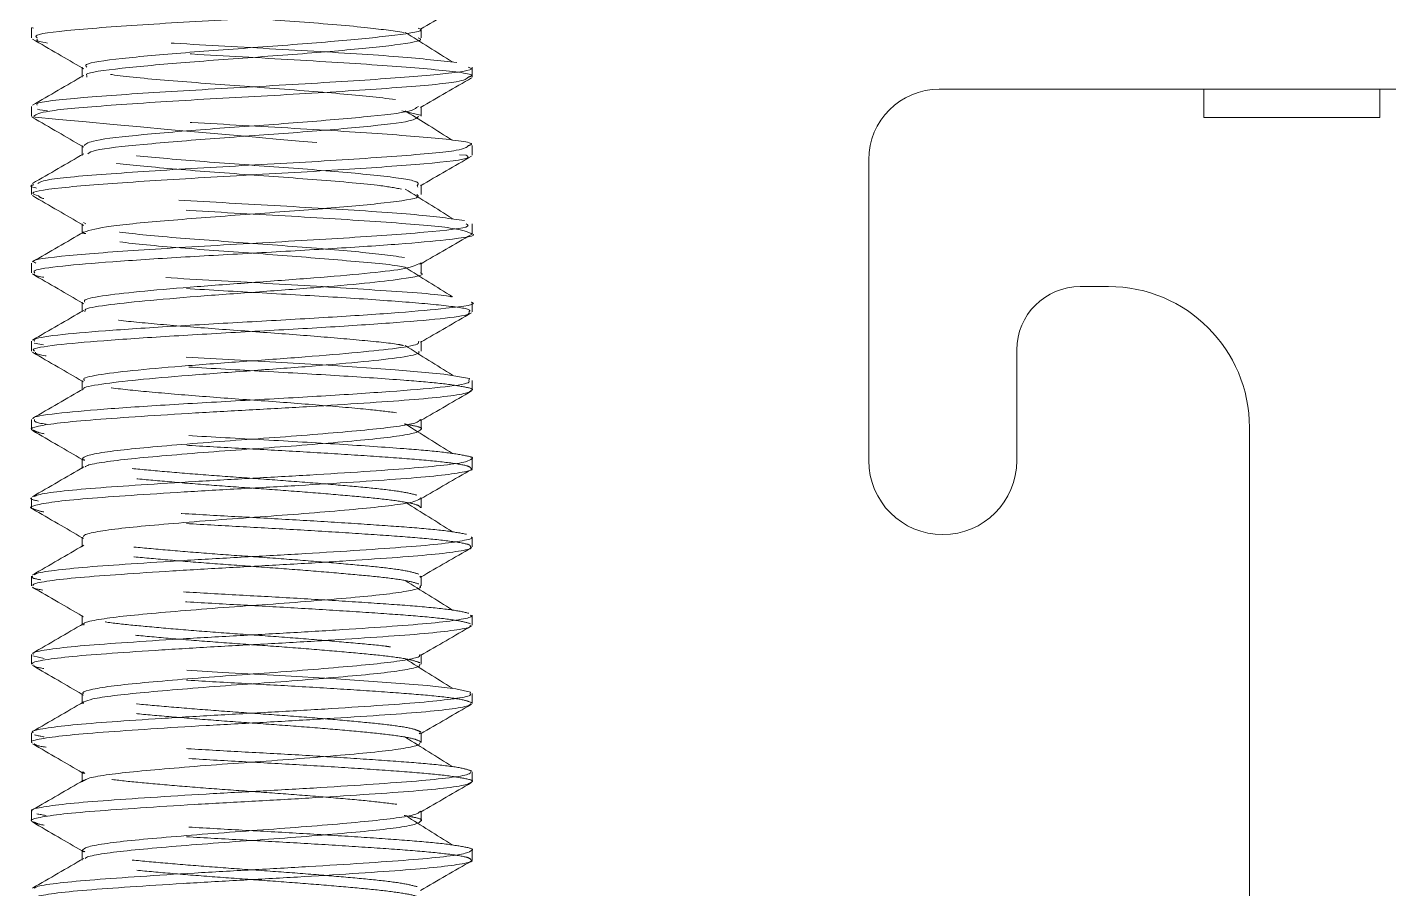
# Model space of a CAD drawing. Header units: millimetres. Extents: x 1522 to 2996, y -37 to 935.
# Drawn here: x 2821.42 to 2827.46, y 747.13 to 750.95 of the extents above; entities that cross this region are included whole.
import ezdxf

# ---------------------------------------------------------------- set-up
doc = ezdxf.new("R2010")
doc.units = ezdxf.units.MM
doc.linetypes.add('HIDDEN', pattern=[1.905, 1.27, -0.635])

# ---------------------------------------------------------------- blocks, each defined once
blk = doc.blocks.new('attachment and clamp x2')
at = {"color": 7, "linetype": 'Continuous', "lineweight": 15}
for p, q in [((1763.3647, 200.2415), (1763.3647, 200.1981)), ((1763.3743, 200.2415), (1763.3658, 200.2441)), ((1765.0942, 200.1981), (1765.0942, 200.2386)), ((1763.5905, 200.0677), (1763.5905, 200.0276)), ((1765.32, 200.0242), (1765.32, 200.0678)), ((1769.7077, 199.9701), (1767.3926, 199.9701)), ((1763.3647, 199.8939), (1763.3647, 199.8505)), ((1765.0942, 199.8504), (1765.0942, 199.891)), ((1763.5905, 199.7201), (1763.5905, 199.68)), ((1765.32, 199.6767), (1765.32, 199.72)), ((1767.0798, 199.6572), (1767.0798, 198.3213)), ((1763.3647, 199.5464), (1763.3647, 199.5028)), ((1765.0791, 199.5354), (1765.0764, 199.5417)), ((1765.0942, 199.5028), (1765.0942, 199.5433)), ((1763.5905, 199.3725), (1763.5905, 199.3323)), ((1763.606, 199.3724), (1763.596, 199.379)), ((1765.32, 199.3291), (1765.32, 199.3725)), ((1763.3647, 199.1986), (1763.3647, 199.1552)), ((1765.0942, 199.1552), (1765.0942, 199.1957)), ((1768.0183, 199.0941), (1768.1435, 199.0941)), ((1763.5905, 199.0249), (1763.5905, 198.9847)), ((1765.32, 198.9814), (1765.32, 199.0249)), ((1763.3647, 198.8511), (1763.3647, 198.8076)), ((1765.0942, 198.8076), (1765.0942, 198.8481)), ((1767.7368, 198.3213), (1767.7368, 198.8125)), ((1763.5905, 198.6773), (1763.5905, 198.6371)), ((1765.32, 198.6338), (1765.32, 198.6773)), ((1763.3647, 198.5034), (1763.3647, 198.46)), ((1765.0942, 198.46), (1765.0942, 198.5005)), ((1768.7692, 198.4684), (1768.7692, 184.8844)), ((1763.5905, 198.3296), (1763.5905, 198.2895)), ((1765.32, 198.2863), (1765.32, 198.3296)), ((1763.3647, 198.1559), (1763.3647, 198.1125)), ((1765.0942, 198.1124), (1765.0942, 198.1529)), ((1763.5905, 197.982), (1763.5905, 197.9419)), ((1765.32, 197.9386), (1765.32, 197.9821)), ((1763.3647, 197.8083), (1763.3647, 197.7648)), ((1765.0942, 197.7648), (1765.0942, 197.8053)), ((1763.5905, 197.6344), (1763.5905, 197.5943)), ((1765.32, 197.591), (1765.32, 197.6345)), ((1763.3647, 197.4606), (1763.3647, 197.4171)), ((1765.0942, 197.4172), (1765.0942, 197.4577)), ((1763.5905, 197.2868), (1763.5905, 197.2467)), ((1765.32, 197.2433), (1765.32, 197.2868)), ((1763.3647, 197.113), (1763.3647, 197.0695)), ((1765.0942, 197.0696), (1765.0942, 197.1101)), ((1763.5905, 196.9392), (1763.5905, 196.8991)), ((1765.32, 196.8957), (1765.32, 196.9392)), ((1763.3647, 196.7654), (1763.3647, 196.722)), ((1765.0942, 196.7219), (1765.0942, 196.7625)), ((1763.5905, 196.5916), (1763.5905, 196.5514)), ((1765.32, 196.5482), (1765.32, 196.5916))]:
    blk.add_line(p, q, dxfattribs=at)
at = {"color": 7, "linetype": 'HIDDEN', "lineweight": 0}
for p, q in [((1765.0904, 200.2368), (1765.0814, 200.2415)), ((1765.0942, 200.2386), (1765.0942, 200.2415)), ((1763.5905, 200.0644), (1763.5966, 200.0608)), ((1763.5905, 200.0276), (1763.5905, 200.0243)), ((1763.6108, 200.0243), (1763.6103, 200.0313)), ((1768.5658, 199.9701), (1768.5658, 199.8449)), ((1769.3479, 199.8449), (1769.3479, 199.9701)), ((1765.0731, 199.8893), (1765.0822, 199.8938)), ((1765.0942, 199.891), (1765.0942, 199.8939)), ((1765.0915, 199.855), (1765.0085, 199.8748)), ((1765.0326, 199.869), (1765.0236, 199.8747)), ((1768.5658, 199.8449), (1768.9569, 199.8449)), ((1768.9569, 199.8449), (1769.3479, 199.8449)), ((1763.5905, 199.7168), (1763.5966, 199.7132)), ((1763.5905, 199.68), (1763.5905, 199.6766)), ((1765.0942, 199.5433), (1765.0942, 199.5463)), ((1763.5905, 199.3692), (1763.5966, 199.3656)), ((1763.5905, 199.3323), (1763.5905, 199.329)), ((1765.0942, 199.1957), (1765.0942, 199.1987)), ((1763.5905, 199.0216), (1763.5966, 199.018)), ((1763.5905, 198.9847), (1763.5905, 198.9814)), ((1763.6018, 198.9814), (1763.6028, 198.9884)), ((1765.0819, 198.8465), (1765.083, 198.851)), ((1765.0942, 198.8481), (1765.0942, 198.8511)), ((1763.5905, 198.674), (1763.5966, 198.6704)), ((1763.5905, 198.6371), (1763.5905, 198.6338)), ((1765.0856, 198.499), (1765.0926, 198.5034)), ((1765.0942, 198.5005), (1765.0942, 198.5035)), ((1765.0262, 198.4826), (1765.0236, 198.4842)), ((1763.5905, 198.3264), (1763.5966, 198.3228)), ((1763.5905, 198.2895), (1763.5905, 198.2862)), ((1765.0258, 198.1353), (1765.0236, 198.1366)), ((1765.0942, 198.1529), (1765.0942, 198.1558)), ((1763.5905, 197.9788), (1763.5966, 197.9752)), ((1763.5905, 197.9419), (1763.5905, 197.9386)), ((1765.0912, 197.8037), (1765.0886, 197.8082)), ((1765.0942, 197.8053), (1765.0942, 197.8082)), ((1763.5905, 197.6311), (1763.5966, 197.6276)), ((1763.5905, 197.5943), (1763.5905, 197.591)), ((1763.5967, 197.591), (1763.5982, 197.5979)), ((1765.0249, 197.4406), (1765.0236, 197.4414)), ((1765.0872, 197.4561), (1765.0879, 197.4606)), ((1765.0942, 197.4577), (1765.0942, 197.4606)), ((1763.5905, 197.2835), (1763.5966, 197.2799)), ((1763.5905, 197.2467), (1763.5905, 197.2434)), ((1765.0854, 197.1085), (1765.0894, 197.113)), ((1765.0942, 197.1101), (1765.0942, 197.113)), ((1765.0258, 197.0924), (1765.0236, 197.0938)), ((1763.5905, 196.9359), (1763.5966, 196.9323)), ((1763.6023, 196.9324), (1763.5937, 196.9392)), ((1763.5905, 196.8991), (1763.5905, 196.8958)), ((1765.0858, 196.7609), (1765.093, 196.7654)), ((1765.0942, 196.7625), (1765.0942, 196.7654)), ((1765.0262, 196.7446), (1765.0236, 196.7462)), ((1763.5905, 196.5883), (1763.5966, 196.5847)), ((1763.5905, 196.5514), (1763.5905, 196.5481))]:
    blk.add_line(p, q, dxfattribs=at)
at = {"color": 7, "linetype": 'HIDDEN', "lineweight": 0, "flags": 128}
for points in [[(1765.3054, 198.6773), (1765.3079, 198.6858), (1765.1942, 198.7058), (1764.9786, 198.7248), (1764.6818, 198.7446), (1764.3453, 198.764), (1764.0086, 198.7834), (1763.7106, 198.8032), (1763.4935, 198.8222), (1763.3778, 198.8422), (1763.3778, 198.8422)], [(1765.3118, 197.2868), (1765.3131, 197.2932), (1765.2485, 197.3081), (1765.1202, 197.323), (1764.9416, 197.337), (1764.7175, 197.3519), (1764.4671, 197.3669), (1764.2133, 197.3808), (1763.9631, 197.3958), (1763.7397, 197.4107), (1763.5619, 197.4247), (1763.4345, 197.4396), (1763.3711, 197.4545), (1763.3711, 197.4545)]]:
    blk.add_lwpolyline(points, dxfattribs=at)
at = {"color": 7, "linetype": 'Continuous', "lineweight": 15}
for centre, radius, start, end in [((1767.3926, 199.6572), 0.3129, 90, 180), ((1768.0183, 198.8125), 0.2816, 90, 180), ((1768.1435, 198.4684), 0.6257, 0, 90), ((1767.4083, 198.3213), 0.3285, 180, 270), ((1767.4083, 198.3213), 0.3285, 270, 0)]:
    blk.add_arc(centre, radius, start, end, dxfattribs=at)
at = {"color": 7, "linetype": 'HIDDEN', "lineweight": 0}
blk.add_arc((1781.2496, 390.7955), 191.7836, 264.649558, 265.227757, dxfattribs=at)
at = {"color": 7, "linetype": 'Continuous', "lineweight": 15}
for points, knots in [([(1763.3911, 200.1981), (1763.3859, 200.2022), (1763.3698, 200.2148), (1763.5732, 200.2372), (1763.9441, 200.2627), (1764.4104, 200.2884), (1764.8637, 200.3152), (1765.1879, 200.3401), (1765.3402, 200.36), (1765.3084, 200.3703), (1765.3032, 200.372)], [0, 0, 0, 0, 0.072698, 0.223189, 0.372123, 0.521204, 0.671584, 0.819961, 0.970498, 1, 1, 1, 1]), ([(1765.0915, 200.237), (1765.1292, 200.2589), (1765.2046, 200.3027), (1765.28, 200.3464), (1765.3178, 200.3683)], [0, 0, 0, 0, 0.499893, 1, 1, 1, 1]), ([(1763.3694, 200.1928), (1763.4073, 200.1708), (1763.481, 200.1281), (1763.5547, 200.0852), (1763.5905, 200.0644)], [0, 0, 0, 0, 0.514251, 1, 1, 1, 1]), ([(1763.6108, 200.0677), (1763.6067, 200.0718), (1763.5944, 200.0845), (1763.7508, 200.1068), (1764.0361, 200.1324), (1764.3945, 200.158), (1764.7442, 200.1848), (1764.9892, 200.2097), (1765.1075, 200.228), (1765.0906, 200.2367), (1765.0904, 200.2368)], [0, 0, 0, 0, 0.0748421, 0.2296241, 0.3827979, 0.5361229, 0.6907899, 0.8433878, 0.9982178, 1, 1, 1, 1]), ([(1763.6103, 200.0313), (1763.6093, 200.0331), (1763.6035, 200.0434), (1763.754, 200.0634), (1764.0352, 200.0889), (1764.3949, 200.1146), (1764.7432, 200.1413), (1764.9927, 200.1663), (1765.1098, 200.1862), (1765.0853, 200.1965), (1765.0813, 200.1982)], [0, 0, 0, 0, 0.032962, 0.189919, 0.345244, 0.500723, 0.657562, 0.812304, 0.969309, 1, 1, 1, 1]), ([(1765.2329, 200.0913), (1765.1979, 200.1131), (1765.1279, 200.1568), (1765.0584, 200.2005), (1765.0236, 200.2223)], [0, 0, 0, 0, 0.500047, 1, 1, 1, 1]), ([(1763.5967, 200.0312), (1763.5589, 200.0092), (1763.4832, 199.9652), (1763.4074, 199.9212), (1763.3695, 199.8992)], [0, 0, 0, 0, 0.499708, 1, 1, 1, 1]), ([(1763.3759, 199.8505), (1763.3875, 199.8581), (1763.4121, 199.8743), (1763.7, 199.8987), (1764.1186, 199.9257), (1764.5934, 199.9506), (1765.0057, 199.9774), (1765.2797, 200.0015), (1765.2968, 200.0171), (1765.3045, 200.0242)], [0, 0, 0, 0, 0.131097, 0.279849, 0.430271, 0.578534, 0.728798, 0.877765, 1, 1, 1, 1]), ([(1763.3906, 199.8994), (1763.3886, 199.9017), (1763.3792, 199.9126), (1763.5763, 199.933), (1763.9432, 199.9585), (1764.4106, 199.9842), (1764.8637, 200.011), (1765.1879, 200.0359), (1765.3402, 200.0558), (1765.3084, 200.0661), (1765.3032, 200.0678)], [0, 0, 0, 0, 0.041944, 0.197426, 0.3513, 0.505325, 0.660692, 0.81399, 0.969519, 1, 1, 1, 1]), ([(1765.0915, 199.8894), (1765.1292, 199.9113), (1765.2046, 199.955), (1765.28, 199.9988), (1765.3178, 200.0207)], [0, 0, 0, 0, 0.499893, 1, 1, 1, 1]), ([(1763.5989, 199.7201), (1763.6078, 199.7277), (1763.6268, 199.744), (1763.8483, 199.7684), (1764.1702, 199.7953), (1764.5358, 199.8203), (1764.8513, 199.8471), (1765.0537, 199.8696), (1765.0676, 199.8837), (1765.0731, 199.8893)], [0, 0, 0, 0, 0.135019, 0.287734, 0.442171, 0.594382, 0.748657, 0.901593, 1, 1, 1, 1]), ([(1763.3694, 199.8452), (1763.4073, 199.8232), (1763.481, 199.7805), (1763.5547, 199.7376), (1763.5905, 199.7168)], [0, 0, 0, 0, 0.514252, 1, 1, 1, 1]), ([(1763.6156, 199.6837), (1763.6229, 199.6889), (1763.6422, 199.7028), (1763.8501, 199.7249), (1764.1698, 199.7518), (1764.5356, 199.7768), (1764.8525, 199.8036), (1765.0633, 199.8277), (1765.0764, 199.8434), (1765.0824, 199.8504)], [0, 0, 0, 0, 0.094775, 0.249695, 0.406361, 0.56077, 0.717271, 0.872415, 1, 1, 1, 1]), ([(1765.2329, 199.7437), (1765.1979, 199.7655), (1765.1309, 199.8073), (1765.0644, 199.8491), (1765.0326, 199.869)], [0, 0, 0, 0, 0.522626, 1, 1, 1, 1]), ([(1763.3936, 199.5521), (1763.4035, 199.5578), (1763.4285, 199.5721), (1763.7018, 199.5946), (1764.1181, 199.6215), (1764.5936, 199.6465), (1765.0056, 199.6733), (1765.2797, 199.6973), (1765.2968, 199.713), (1765.3045, 199.72)], [0, 0, 0, 0, 0.10147, 0.255295, 0.410845, 0.564163, 0.719551, 0.873597, 1, 1, 1, 1]), ([(1763.5967, 199.6836), (1763.5589, 199.6616), (1763.4832, 199.6175), (1763.4074, 199.5736), (1763.3695, 199.5516)], [0, 0, 0, 0, 0.499708, 1, 1, 1, 1]), ([(1763.3961, 199.4971), (1763.3832, 199.5012), (1763.3432, 199.5138), (1763.5077, 199.5362), (1763.8464, 199.5612), (1764.3019, 199.5878), (1764.7665, 199.6137), (1765.1285, 199.639), (1765.3204, 199.6609), (1765.3001, 199.6731), (1765.2941, 199.6767)], [0, 0, 0, 0, 0.068661, 0.214545, 0.358277, 0.503703, 0.648322, 0.792373, 0.93823, 1, 1, 1, 1]), ([(1765.0915, 199.5418), (1765.1292, 199.5636), (1765.2046, 199.6074), (1765.28, 199.6512), (1765.3178, 199.6731)], [0, 0, 0, 0, 0.499893, 1, 1, 1, 1]), ([(1765.2329, 199.3961), (1765.1979, 199.4179), (1765.1279, 199.4616), (1765.0584, 199.5052), (1765.0236, 199.5271)], [0, 0, 0, 0, 0.500047, 1, 1, 1, 1]), ([(1763.3694, 199.4976), (1763.4073, 199.4756), (1763.481, 199.4328), (1763.5547, 199.39), (1763.5905, 199.3692)], [0, 0, 0, 0, 0.514251, 1, 1, 1, 1]), ([(1763.5969, 199.3357), (1763.6274, 199.3446), (1763.6881, 199.3623), (1763.9645, 199.3874), (1764.3103, 199.4139), (1764.6688, 199.4399), (1764.9469, 199.4652), (1765.0946, 199.4871), (1765.0789, 199.4993), (1765.0743, 199.5029)], [0, 0, 0, 0, 0.15559, 0.31012, 0.46648, 0.621967, 0.776842, 0.933667, 1, 1, 1, 1]), ([(1763.3849, 199.1986), (1763.3789, 199.2008), (1763.3493, 199.2116), (1763.511, 199.232), (1763.8456, 199.257), (1764.3021, 199.2836), (1764.7664, 199.3095), (1765.1285, 199.3349), (1765.3204, 199.3568), (1765.3001, 199.3689), (1765.2941, 199.3725)], [0, 0, 0, 0, 0.038242, 0.18889, 0.337317, 0.487493, 0.636835, 0.785592, 0.936213, 1, 1, 1, 1]), ([(1763.5967, 199.336), (1763.5589, 199.314), (1763.4832, 199.2699), (1763.4074, 199.226), (1763.3695, 199.204)], [0, 0, 0, 0, 0.499708, 1, 1, 1, 1]), ([(1763.3794, 199.1552), (1763.3769, 199.1585), (1763.3697, 199.1682), (1763.4889, 199.1855), (1763.7137, 199.204), (1764.0203, 199.2243), (1764.3662, 199.2433), (1764.7081, 199.2629), (1765.0089, 199.2827), (1765.235, 199.3036), (1765.3522, 199.3196), (1765.317, 199.3287), (1765.3155, 199.3291)], [0, 0, 0, 0, 0.058771, 0.172046, 0.283124, 0.39607, 0.507776, 0.620024, 0.732606, 0.843996, 0.993454, 1, 1, 1, 1]), ([(1765.0915, 199.1941), (1765.1292, 199.216), (1765.2046, 199.2598), (1765.28, 199.3036), (1765.3178, 199.3255)], [0, 0, 0, 0, 0.499893, 1, 1, 1, 1]), ([(1763.6018, 199.0248), (1763.5998, 199.0281), (1763.5942, 199.0378), (1763.6859, 199.0552), (1763.8589, 199.0737), (1764.0948, 199.0939), (1764.3604, 199.113), (1764.6247, 199.1325), (1764.8512, 199.1523), (1765.0352, 199.1723), (1765.0663, 199.1866), (1765.0831, 199.1944)], [0, 0, 0, 0, 0.060662, 0.176788, 0.290651, 0.406438, 0.520949, 0.636016, 0.751428, 0.865614, 1, 1, 1, 1]), ([(1765.2329, 199.0485), (1765.1979, 199.0703), (1765.1279, 199.114), (1765.0584, 199.1576), (1765.0236, 199.1795)], [0, 0, 0, 0, 0.500046, 1, 1, 1, 1]), ([(1763.3694, 199.15), (1763.4073, 199.128), (1763.481, 199.0852), (1763.5547, 199.0424), (1763.5905, 199.0216)], [0, 0, 0, 0, 0.514252, 1, 1, 1, 1]), ([(1763.6028, 198.9884), (1763.6026, 198.9894), (1763.6015, 198.9968), (1763.6884, 199.0118), (1763.8582, 199.0302), (1764.0949, 199.0504), (1764.3606, 199.0695), (1764.6237, 199.0891), (1764.855, 199.1089), (1765.0289, 199.1298), (1765.119, 199.1458), (1765.0919, 199.1549), (1765.0908, 199.1553)], [0, 0, 0, 0, 0.018677, 0.136791, 0.252603, 0.370373, 0.486844, 0.603882, 0.72127, 0.837411, 0.99325, 1, 1, 1, 1]), ([(1763.5967, 198.9883), (1763.5589, 198.9663), (1763.4832, 198.9223), (1763.4074, 198.8784), (1763.3695, 198.8564)], [0, 0, 0, 0, 0.499708, 1, 1, 1, 1]), ([(1763.3785, 198.8076), (1763.375, 198.8099), (1763.3616, 198.8186), (1763.4638, 198.8348), (1763.6726, 198.8536), (1763.9705, 198.8734), (1764.3125, 198.8931), (1764.6586, 198.9121), (1764.9662, 198.9323), (1765.1928, 198.9508), (1765.314, 198.9683), (1765.3076, 198.978), (1765.3054, 198.9814)], [0, 0, 0, 0, 0.041574, 0.154596, 0.265962, 0.378411, 0.490647, 0.602214, 0.715121, 0.826094, 0.939301, 1, 1, 1, 1]), ([(1763.3794, 198.8511), (1763.3769, 198.8544), (1763.3697, 198.864), (1763.4889, 198.8814), (1763.7137, 198.8999), (1764.0203, 198.9201), (1764.3662, 198.9391), (1764.7081, 198.9587), (1765.0089, 198.9785), (1765.235, 198.9995), (1765.3522, 199.0155), (1765.317, 199.0245), (1765.3155, 199.0249)], [0, 0, 0, 0, 0.058771, 0.172046, 0.283124, 0.39607, 0.507776, 0.620024, 0.732606, 0.843996, 0.993454, 1, 1, 1, 1]), ([(1765.0915, 198.8465), (1765.1292, 198.8684), (1765.2046, 198.9122), (1765.28, 198.956), (1765.3178, 198.9778)], [0, 0, 0, 0, 0.499893, 1, 1, 1, 1]), ([(1763.3694, 198.8024), (1763.4073, 198.7804), (1763.481, 198.7376), (1763.5547, 198.6948), (1763.5905, 198.674)], [0, 0, 0, 0, 0.514251, 1, 1, 1, 1]), ([(1763.5969, 198.6408), (1763.5969, 198.6408), (1763.593, 198.6472), (1763.6699, 198.6611), (1763.8264, 198.6798), (1764.0566, 198.6996), (1764.3193, 198.7192), (1764.5856, 198.7383), (1764.8221, 198.7585), (1764.9964, 198.777), (1765.0897, 198.7945), (1765.0847, 198.8042), (1765.083, 198.8077)], [0, 0, 0, 0, 0.000562, 0.118393, 0.23449, 0.35172, 0.468728, 0.585035, 0.702745, 0.81843, 0.936454, 1, 1, 1, 1]), ([(1763.6011, 198.6772), (1763.5984, 198.6796), (1763.5881, 198.6883), (1763.6667, 198.7045), (1763.8272, 198.7233), (1764.0564, 198.7431), (1764.3194, 198.7627), (1764.5854, 198.7817), (1764.8225, 198.802), (1764.995, 198.8204), (1765.0846, 198.8363), (1765.0824, 198.8446), (1765.0819, 198.8465)], [0, 0, 0, 0, 0.042797, 0.158949, 0.273391, 0.38895, 0.504291, 0.61894, 0.734973, 0.849009, 0.965351, 1, 1, 1, 1]), ([(1765.2329, 198.7009), (1765.1979, 198.7227), (1765.1279, 198.7663), (1765.0584, 198.81), (1765.0236, 198.8319)], [0, 0, 0, 0, 0.500047, 1, 1, 1, 1]), ([(1763.3771, 198.4546), (1763.3721, 198.4562), (1763.3527, 198.4627), (1763.3881, 198.4737), (1763.4827, 198.4891), (1763.6416, 198.5034), (1763.8477, 198.5176), (1764.0884, 198.5329), (1764.3467, 198.5471), (1764.6047, 198.5614), (1764.8444, 198.5767), (1765.0496, 198.5909), (1765.2045, 198.6053), (1765.303, 198.6202), (1765.3131, 198.6294), (1765.3179, 198.6338)], [0, 0, 0, 0, 0.0280242, 0.1089307, 0.1913312, 0.2723539, 0.3533281, 0.4357295, 0.516682, 0.5977268, 0.6801268, 0.7610125, 0.8421263, 0.9245233, 1, 1, 1, 1]), ([(1763.5967, 198.6407), (1763.5589, 198.6187), (1763.4832, 198.5747), (1763.4074, 198.5308), (1763.3695, 198.5088)], [0, 0, 0, 0, 0.499708, 1, 1, 1, 1]), ([(1763.3743, 198.5088), (1763.3738, 198.5094), (1763.3668, 198.5163), (1763.4668, 198.5307), (1763.6718, 198.5495), (1763.9708, 198.5693), (1764.3124, 198.5889), (1764.6586, 198.6079), (1764.9662, 198.6282), (1765.1928, 198.6466), (1765.314, 198.6641), (1765.3076, 198.6739), (1765.3054, 198.6773)], [0, 0, 0, 0, 0.010228, 0.126947, 0.241956, 0.358082, 0.473989, 0.589205, 0.705804, 0.820406, 0.937316, 1, 1, 1, 1]), ([(1765.0915, 198.4989), (1765.1292, 198.5208), (1765.2046, 198.5646), (1765.28, 198.6083), (1765.3178, 198.6302)], [0, 0, 0, 0, 0.499893, 1, 1, 1, 1]), ([(1763.5912, 198.3296), (1763.5955, 198.3342), (1763.6044, 198.3436), (1763.6825, 198.3587), (1763.8031, 198.373), (1763.962, 198.3873), (1764.147, 198.4025), (1764.3457, 198.4168), (1764.5441, 198.4311), (1764.7284, 198.4464), (1764.8864, 198.4606), (1765.0048, 198.4749), (1765.0751, 198.4883), (1765.0828, 198.496), (1765.0856, 198.499)], [0, 0, 0, 0, 0.083238, 0.170503, 0.256304, 0.342052, 0.429318, 0.515044, 0.600867, 0.688132, 0.773787, 0.859683, 0.946945, 1, 1, 1, 1]), ([(1763.3694, 198.4547), (1763.4073, 198.4328), (1763.481, 198.39), (1763.5547, 198.3472), (1763.5905, 198.3264)], [0, 0, 0, 0, 0.51425, 1, 1, 1, 1]), ([(1763.6028, 198.2931), (1763.6055, 198.2954), (1763.614, 198.3025), (1763.6835, 198.3153), (1763.8029, 198.3295), (1763.9621, 198.3438), (1764.147, 198.3591), (1764.3457, 198.3733), (1764.5441, 198.3876), (1764.7284, 198.4029), (1764.8863, 198.4171), (1765.0054, 198.4315), (1765.0812, 198.4464), (1765.089, 198.4556), (1765.0927, 198.46)], [0, 0, 0, 0, 0.0424, 0.130932, 0.217978, 0.304971, 0.393504, 0.480473, 0.567542, 0.656074, 0.742971, 0.830114, 0.918642, 1, 1, 1, 1]), ([(1765.2329, 198.3532), (1765.1979, 198.3751), (1765.1287, 198.4182), (1765.0601, 198.4613), (1765.0262, 198.4826)], [0, 0, 0, 0, 0.506259, 1, 1, 1, 1]), ([(1763.3777, 198.1614), (1763.3818, 198.1641), (1763.3928, 198.1717), (1763.4854, 198.1849), (1763.6409, 198.1992), (1763.8479, 198.2134), (1764.0884, 198.2287), (1764.3467, 198.243), (1764.6047, 198.2573), (1764.8444, 198.2726), (1765.0496, 198.2868), (1765.2045, 198.3011), (1765.303, 198.3161), (1765.3131, 198.3252), (1765.3179, 198.3296)], [0, 0, 0, 0, 0.050314, 0.138135, 0.224487, 0.310788, 0.39861, 0.484888, 0.571264, 0.659085, 0.745291, 0.831741, 0.919558, 1, 1, 1, 1]), ([(1763.3736, 198.107), (1763.3711, 198.1077), (1763.351, 198.1133), (1763.3773, 198.1231), (1763.4573, 198.1384), (1763.6053, 198.153), (1763.8025, 198.1669), (1764.0375, 198.1822), (1764.2937, 198.1968), (1764.5532, 198.2108), (1764.7982, 198.226), (1765.011, 198.2406), (1765.1794, 198.2546), (1765.2832, 198.2699), (1765.328, 198.2802), (1765.3174, 198.2856), (1765.3161, 198.2863)], [0, 0, 0, 0, 0.01167, 0.092174, 0.174516, 0.256061, 0.336605, 0.418962, 0.50045, 0.581037, 0.663408, 0.744836, 0.82547, 0.907853, 0.989221, 1, 1, 1, 1]), ([(1763.5967, 198.2931), (1763.5589, 198.2711), (1763.4832, 198.2271), (1763.4074, 198.1832), (1763.3695, 198.1612)], [0, 0, 0, 0, 0.499709, 1, 1, 1, 1]), ([(1765.0915, 198.1513), (1765.1292, 198.1732), (1765.2046, 198.217), (1765.28, 198.2607), (1765.3178, 198.2826)], [0, 0, 0, 0, 0.499893, 1, 1, 1, 1]), ([(1763.595, 197.982), (1763.596, 197.9856), (1763.5985, 197.9939), (1763.6635, 198.008), (1763.775, 198.0227), (1763.9273, 198.0366), (1764.1079, 198.0518), (1764.3049, 198.0665), (1764.5045, 198.0804), (1764.6928, 198.0957), (1764.8571, 198.1103), (1764.9843, 198.1242), (1765.0675, 198.1387), (1765.0817, 198.1475), (1765.0881, 198.1515)], [0, 0, 0, 0, 0.065587, 0.152731, 0.239028, 0.324262, 0.411423, 0.497659, 0.582939, 0.670115, 0.756288, 0.841617, 0.928806, 1, 1, 1, 1]), ([(1763.3694, 198.1071), (1763.4073, 198.0851), (1763.481, 198.0424), (1763.5547, 197.9996), (1763.5905, 197.9788)], [0, 0, 0, 0, 0.514252, 1, 1, 1, 1]), ([(1765.2329, 198.0056), (1765.1979, 198.0275), (1765.1286, 198.0707), (1765.0598, 198.1139), (1765.0258, 198.1353)], [0, 0, 0, 0, 0.50523, 1, 1, 1, 1]), ([(1763.3774, 197.8137), (1763.3786, 197.8155), (1763.3831, 197.822), (1763.4611, 197.8342), (1763.6043, 197.8488), (1763.8028, 197.8628), (1764.0375, 197.878), (1764.2937, 197.8926), (1764.5532, 197.9066), (1764.7982, 197.9219), (1765.011, 197.9364), (1765.1794, 197.9504), (1765.2832, 197.9657), (1765.328, 197.9761), (1765.3174, 197.9815), (1765.3161, 197.9821)], [0, 0, 0, 0, 0.032627, 0.120369, 0.207263, 0.29309, 0.38085, 0.467682, 0.553555, 0.64133, 0.728099, 0.814022, 0.901809, 0.988513, 1, 1, 1, 1]), ([(1763.5967, 197.9455), (1763.5589, 197.9235), (1763.4832, 197.8795), (1763.4074, 197.8355), (1763.3695, 197.8136)], [0, 0, 0, 0, 0.499708, 1, 1, 1, 1]), ([(1763.3728, 197.7648), (1763.3717, 197.7674), (1763.3684, 197.7747), (1763.4378, 197.7876), (1763.5702, 197.8026), (1763.759, 197.8163), (1763.9874, 197.8315), (1764.2407, 197.8464), (1764.501, 197.8602), (1764.7504, 197.8753), (1764.971, 197.8902), (1765.1495, 197.904), (1765.2675, 197.9191), (1765.3228, 197.9308), (1765.3146, 197.9371), (1765.3126, 197.9386)], [0, 0, 0, 0, 0.046396, 0.131138, 0.215665, 0.298533, 0.383307, 0.467789, 0.550672, 0.635476, 0.719912, 0.802812, 0.887644, 0.972032, 1, 1, 1, 1]), ([(1765.0915, 197.8037), (1765.1292, 197.8256), (1765.2046, 197.8694), (1765.28, 197.9131), (1765.3178, 197.935)], [0, 0, 0, 0, 0.499893, 1, 1, 1, 1]), ([(1765.2329, 197.658), (1765.1979, 197.6799), (1765.1279, 197.7235), (1765.0584, 197.7672), (1765.0236, 197.789)], [0, 0, 0, 0, 0.500047, 1, 1, 1, 1]), ([(1763.3694, 197.7595), (1763.4073, 197.7375), (1763.481, 197.6948), (1763.5547, 197.6519), (1763.5905, 197.6311)], [0, 0, 0, 0, 0.514251, 1, 1, 1, 1]), ([(1763.5982, 197.5979), (1763.5983, 197.5982), (1763.5988, 197.6033), (1763.6487, 197.6138), (1763.748, 197.6288), (1763.8939, 197.6425), (1764.0693, 197.6577), (1764.2642, 197.6726), (1764.4643, 197.6864), (1764.6562, 197.7015), (1764.8258, 197.7164), (1764.9631, 197.7302), (1765.0538, 197.7453), (1765.0963, 197.7569), (1765.0901, 197.7633), (1765.0885, 197.7648)], [0, 0, 0, 0, 0.005951, 0.094297, 0.182418, 0.268801, 0.357181, 0.445255, 0.531653, 0.620064, 0.70809, 0.794507, 0.882947, 0.970922, 1, 1, 1, 1]), ([(1763.5967, 197.5979), (1763.5589, 197.5759), (1763.4832, 197.5319), (1763.4074, 197.4879), (1763.3695, 197.4659)], [0, 0, 0, 0, 0.499708, 1, 1, 1, 1]), ([(1763.3728, 197.4606), (1763.3717, 197.4632), (1763.3684, 197.4706), (1763.4378, 197.4835), (1763.5702, 197.4984), (1763.759, 197.5122), (1763.9874, 197.5273), (1764.2407, 197.5422), (1764.501, 197.556), (1764.7504, 197.5711), (1764.971, 197.586), (1765.1495, 197.5998), (1765.2675, 197.615), (1765.3228, 197.6266), (1765.3146, 197.6329), (1765.3126, 197.6345)], [0, 0, 0, 0, 0.046396, 0.131138, 0.215665, 0.298533, 0.383307, 0.467789, 0.550672, 0.635476, 0.719912, 0.802812, 0.887644, 0.972032, 1, 1, 1, 1]), ([(1763.3723, 197.4171), (1763.3702, 197.4188), (1763.3624, 197.4252), (1763.4187, 197.4369), (1763.5378, 197.452), (1763.717, 197.4658), (1763.9383, 197.4807), (1764.188, 197.4959), (1764.4483, 197.5096), (1764.7014, 197.5246), (1764.9292, 197.5397), (1765.1173, 197.5534), (1765.2486, 197.5684), (1765.3168, 197.5812), (1765.3131, 197.5885), (1765.3118, 197.591)], [0, 0, 0, 0, 0.029361, 0.113781, 0.198594, 0.281483, 0.36595, 0.450734, 0.533607, 0.618119, 0.702872, 0.785733, 0.870288, 0.955009, 1, 1, 1, 1]), ([(1765.0915, 197.4561), (1765.1292, 197.478), (1765.2046, 197.5218), (1765.28, 197.5655), (1765.3178, 197.5874)], [0, 0, 0, 0, 0.499893, 1, 1, 1, 1]), ([(1763.3694, 197.4119), (1763.4073, 197.3899), (1763.481, 197.3472), (1763.5547, 197.3043), (1763.5905, 197.2835)], [0, 0, 0, 0, 0.51425, 1, 1, 1, 1]), ([(1763.5963, 197.2868), (1763.5947, 197.2884), (1763.5887, 197.2948), (1763.632, 197.3065), (1763.7236, 197.3217), (1763.8614, 197.3355), (1764.0316, 197.3504), (1764.2237, 197.3655), (1764.4238, 197.3793), (1764.6185, 197.3942), (1764.7936, 197.4093), (1764.9386, 197.4231), (1765.0381, 197.438), (1765.0881, 197.4493), (1765.0873, 197.4551), (1765.0872, 197.4561)], [0, 0, 0, 0, 0.030244, 0.116995, 0.204152, 0.289321, 0.37612, 0.463247, 0.5484, 0.635245, 0.72234, 0.807481, 0.894371, 0.981432, 1, 1, 1, 1]), ([(1763.5987, 197.25), (1763.6089, 197.2543), (1763.6305, 197.2636), (1763.725, 197.2782), (1763.8611, 197.292), (1764.0317, 197.3069), (1764.2236, 197.3221), (1764.4238, 197.3358), (1764.6185, 197.3508), (1764.7937, 197.3659), (1764.9383, 197.3796), (1765.0393, 197.3946), (1765.0918, 197.4074), (1765.0889, 197.4147), (1765.0879, 197.4172)], [0, 0, 0, 0, 0.077773, 0.166011, 0.252236, 0.340112, 0.428319, 0.514529, 0.602452, 0.690626, 0.776824, 0.864791, 0.952932, 1, 1, 1, 1]), ([(1765.2329, 197.3104), (1765.1979, 197.3322), (1765.1283, 197.3756), (1765.0592, 197.4191), (1765.0249, 197.4406)], [0, 0, 0, 0, 0.503028, 1, 1, 1, 1]), ([(1763.3689, 197.0695), (1763.3676, 197.0702), (1763.3571, 197.0757), (1763.4026, 197.0862), (1763.5076, 197.1014), (1763.6769, 197.1154), (1763.8903, 197.13), (1764.1358, 197.1453), (1764.3953, 197.1592), (1764.6513, 197.1738), (1764.8857, 197.1891), (1765.0829, 197.203), (1765.2269, 197.2177), (1765.31, 197.2316), (1765.3126, 197.2399), (1765.3138, 197.2433)], [0, 0, 0, 0, 0.012495, 0.096472, 0.181447, 0.264593, 0.348632, 0.433593, 0.516694, 0.600792, 0.685738, 0.768797, 0.852953, 0.937881, 1, 1, 1, 1]), ([(1763.3723, 197.113), (1763.3702, 197.1146), (1763.3624, 197.121), (1763.4187, 197.1327), (1763.5378, 197.1479), (1763.717, 197.1617), (1763.9383, 197.1766), (1764.188, 197.1917), (1764.4483, 197.2055), (1764.7014, 197.2204), (1764.9292, 197.2355), (1765.1173, 197.2493), (1765.2486, 197.2643), (1765.3168, 197.2771), (1765.3131, 197.2843), (1765.3118, 197.2868)], [0, 0, 0, 0, 0.0293606, 0.1137809, 0.1985945, 0.2814827, 0.3659497, 0.4507342, 0.5336068, 0.6181189, 0.7028723, 0.7857329, 0.8702882, 0.9550087, 1, 1, 1, 1]), ([(1763.5967, 197.2503), (1763.5589, 197.2283), (1763.4832, 197.1843), (1763.4074, 197.1403), (1763.3695, 197.1183)], [0, 0, 0, 0, 0.499708, 1, 1, 1, 1]), ([(1765.0915, 197.1085), (1765.1292, 197.1304), (1765.2046, 197.1742), (1765.28, 197.2179), (1765.3178, 197.2398)], [0, 0, 0, 0, 0.499893, 1, 1, 1, 1]), ([(1763.3694, 197.0643), (1763.4073, 197.0423), (1763.481, 196.9996), (1763.5547, 196.9567), (1763.5905, 196.9359)], [0, 0, 0, 0, 0.51425, 1, 1, 1, 1]), ([(1763.6019, 196.9025), (1763.6075, 196.9058), (1763.6216, 196.9139), (1763.7024, 196.9276), (1763.83, 196.9416), (1763.9949, 196.9562), (1764.1834, 196.9715), (1764.3831, 196.9854), (1764.58, 197), (1764.7602, 197.0153), (1764.9119, 197.0292), (1765.0226, 197.0439), (1765.0866, 197.0579), (1765.0886, 197.0661), (1765.0895, 197.0696)], [0, 0, 0, 0, 0.059284, 0.147735, 0.234275, 0.321747, 0.410184, 0.496676, 0.584211, 0.672632, 0.75908, 0.846675, 0.935078, 1, 1, 1, 1]), ([(1765.2329, 196.9628), (1765.1979, 196.9846), (1765.1286, 197.0278), (1765.0598, 197.0711), (1765.0258, 197.0924)], [0, 0, 0, 0, 0.505313, 1, 1, 1, 1]), ([(1763.3689, 196.7654), (1763.3676, 196.7661), (1763.3571, 196.7715), (1763.4026, 196.782), (1763.5076, 196.7973), (1763.6769, 196.8112), (1763.8903, 196.8258), (1764.1358, 196.8411), (1764.3953, 196.855), (1764.6513, 196.8697), (1764.8857, 196.8849), (1765.0829, 196.8988), (1765.2269, 196.9135), (1765.31, 196.9275), (1765.3126, 196.9357), (1765.3138, 196.9392)], [0, 0, 0, 0, 0.012495, 0.096472, 0.181447, 0.264593, 0.348632, 0.433593, 0.516694, 0.600792, 0.685738, 0.768797, 0.852953, 0.937881, 1, 1, 1, 1]), ([(1763.3769, 196.7165), (1763.3721, 196.7181), (1763.3525, 196.7245), (1763.3871, 196.7354), (1763.4805, 196.7508), (1763.6386, 196.7651), (1763.8439, 196.7793), (1764.0842, 196.7946), (1764.3423, 196.8089), (1764.6005, 196.8231), (1764.8407, 196.8384), (1765.0465, 196.8526), (1765.2024, 196.867), (1765.3024, 196.882), (1765.3132, 196.8913), (1765.3184, 196.8957)], [0, 0, 0, 0, 0.026693, 0.107557, 0.189957, 0.271026, 0.351956, 0.434358, 0.515357, 0.596356, 0.678758, 0.759688, 0.840757, 0.923157, 1, 1, 1, 1]), ([(1763.5967, 196.9027), (1763.5589, 196.8807), (1763.4832, 196.8366), (1763.4074, 196.7927), (1763.3695, 196.7707)], [0, 0, 0, 0, 0.499709, 1, 1, 1, 1]), ([(1765.0915, 196.7609), (1765.1292, 196.7828), (1765.2046, 196.8265), (1765.28, 196.8703), (1765.3178, 196.8922)], [0, 0, 0, 0, 0.499893, 1, 1, 1, 1]), ([(1763.5916, 196.5916), (1763.5956, 196.596), (1763.6039, 196.6053), (1763.6809, 196.6204), (1763.8008, 196.6347), (1763.9591, 196.6489), (1764.1438, 196.6642), (1764.3423, 196.6785), (1764.5409, 196.6928), (1764.7255, 196.7081), (1764.8841, 196.7223), (1765.0032, 196.7366), (1765.0745, 196.7501), (1765.0826, 196.7579), (1765.0858, 196.7609)], [0, 0, 0, 0, 0.081788, 0.169048, 0.254893, 0.34059, 0.427853, 0.513623, 0.599394, 0.686656, 0.772353, 0.858199, 0.945459, 1, 1, 1, 1]), ([(1763.3694, 196.7167), (1763.4073, 196.6947), (1763.481, 196.6519), (1763.5547, 196.6091), (1763.5905, 196.5883)], [0, 0, 0, 0, 0.514252, 1, 1, 1, 1]), ([(1763.6028, 196.555), (1763.6053, 196.5572), (1763.6133, 196.5643), (1763.6819, 196.577), (1763.8005, 196.5913), (1763.9592, 196.6055), (1764.1438, 196.6208), (1764.3423, 196.6351), (1764.5409, 196.6493), (1764.7256, 196.6646), (1764.8839, 196.6788), (1765.0038, 196.6932), (1765.0807, 196.7082), (1765.089, 196.7175), (1765.0931, 196.722)], [0, 0, 0, 0, 0.040894, 0.129428, 0.216526, 0.303474, 0.39201, 0.479032, 0.566055, 0.654591, 0.741539, 0.828637, 0.917171, 1, 1, 1, 1]), ([(1765.2329, 196.6152), (1765.1979, 196.637), (1765.1287, 196.6801), (1765.0601, 196.7233), (1765.0262, 196.7446)], [0, 0, 0, 0, 0.5062676, 1, 1, 1, 1]), ([(1763.3778, 196.4233), (1763.3815, 196.426), (1763.392, 196.4335), (1763.4833, 196.4466), (1763.6379, 196.4609), (1763.8441, 196.4751), (1764.0842, 196.4904), (1764.3423, 196.5047), (1764.6005, 196.519), (1764.8407, 196.5343), (1765.0465, 196.5485), (1765.2024, 196.5628), (1765.3024, 196.5778), (1765.3132, 196.5871), (1765.3184, 196.5916)], [0, 0, 0, 0, 0.048854, 0.136674, 0.223076, 0.309329, 0.397151, 0.483478, 0.569805, 0.657627, 0.74388, 0.830282, 0.918102, 1, 1, 1, 1]), ([(1763.3732, 196.369), (1763.3709, 196.3696), (1763.3508, 196.3751), (1763.3766, 196.3848), (1763.4553, 196.4001), (1763.6024, 196.4147), (1763.7988, 196.4286), (1764.0334, 196.4439), (1764.2893, 196.4585), (1764.5489, 196.4725), (1764.7943, 196.4877), (1765.0078, 196.5023), (1765.177, 196.5163), (1765.2821, 196.5316), (1765.3276, 196.542), (1765.3171, 196.5475), (1765.3158, 196.5482)], [0, 0, 0, 0, 0.010311, 0.090793, 0.173125, 0.254708, 0.335228, 0.417577, 0.499103, 0.579663, 0.662027, 0.743496, 0.8241, 0.906478, 0.987887, 1, 1, 1, 1]), ([(1763.5967, 196.5551), (1763.5589, 196.5331), (1763.4832, 196.489), (1763.4074, 196.4451), (1763.3695, 196.4231)], [0, 0, 0, 0, 0.499708, 1, 1, 1, 1]), ([(1765.0915, 196.4133), (1765.1292, 196.4351), (1765.2046, 196.4789), (1765.28, 196.5227), (1765.3178, 196.5446)], [0, 0, 0, 0, 0.499893, 1, 1, 1, 1])]:
    blk.add_open_spline(points, degree=3, knots=knots, dxfattribs=at)
at = {"color": 7, "linetype": 'HIDDEN', "lineweight": 0}
for points, knots in [([(1765.018, 200.2219), (1764.9667, 200.2294), (1764.8565, 200.2455), (1764.5386, 200.2712), (1764.1806, 200.2962), (1763.8441, 200.3231), (1763.7185, 200.3401), (1763.656, 200.3486)], [0, 0, 0, 0, 0.17971, 0.385877, 0.589386, 0.795914, 1, 1, 1, 1]), ([(1765.3045, 200.0242), (1765.3093, 200.0257), (1765.3418, 200.0359), (1765.1925, 200.0555), (1764.8718, 200.0805), (1764.4199, 200.1073), (1763.9519, 200.1329), (1763.582, 200.1585), (1763.3815, 200.1791), (1763.3897, 200.1901), (1763.3915, 200.1926)], [0, 0, 0, 0, 0.027481, 0.18293, 0.336191, 0.491585, 0.6455, 0.799414, 0.954808, 1, 1, 1, 1]), ([(1765.2524, 200.0884), (1765.1771, 200.0969), (1765.026, 200.1141), (1764.5981, 200.1408), (1764.1319, 200.1658), (1763.6946, 200.1927), (1763.5311, 200.2097), (1763.4499, 200.2182)], [0, 0, 0, 0, 0.199614, 0.400773, 0.599351, 0.800862, 1, 1, 1, 1]), ([(1764.9805, 199.9249), (1764.9053, 199.9333), (1764.7537, 199.9502), (1764.3999, 199.9769), (1764.0463, 200.0025), (1763.7426, 200.0282), (1763.6554, 200.0459), (1763.6116, 200.0548)], [0, 0, 0, 0, 0.198549, 0.399875, 0.599275, 0.798674, 1, 1, 1, 1]), ([(1765.3045, 199.72), (1765.3093, 199.7215), (1765.3418, 199.7317), (1765.1924, 199.7514), (1764.8722, 199.7763), (1764.4185, 199.8031), (1763.9571, 199.8287), (1763.5626, 199.8544), (1763.4492, 199.8721), (1763.3922, 199.881)], [0, 0, 0, 0, 0.028782, 0.191588, 0.352103, 0.514852, 0.676052, 0.837251, 1, 1, 1, 1]), ([(1765.0764, 199.5417), (1765.081, 199.548), (1765.0917, 199.5629), (1764.917, 199.5873), (1764.6215, 199.6131), (1764.2615, 199.6385), (1763.9165, 199.6655), (1763.6785, 199.6904), (1763.5702, 199.7094), (1763.5962, 199.7191), (1763.5989, 199.7201)], [0, 0, 0, 0, 0.108984, 0.255274, 0.400586, 0.545468, 0.692084, 0.836557, 0.982916, 1, 1, 1, 1]), ([(1765.0075, 199.5268), (1764.9762, 199.5325), (1764.8964, 199.5469), (1764.6169, 199.5697), (1764.2628, 199.5951), (1763.9162, 199.622), (1763.6785, 199.647), (1763.5702, 199.666), (1763.5963, 199.6757), (1763.5991, 199.6767)], [0, 0, 0, 0, 0.112031, 0.285215, 0.457887, 0.632625, 0.804809, 0.979241, 1, 1, 1, 1]), ([(1765.2858, 199.387), (1765.2249, 199.3958), (1765.1035, 199.4134), (1764.7017, 199.4393), (1764.2383, 199.4647), (1763.7884, 199.4917), (1763.4791, 199.5166), (1763.3383, 199.5357), (1763.3723, 199.5453), (1763.3759, 199.5464)], [0, 0, 0, 0, 0.164105, 0.327118, 0.489651, 0.654121, 0.816197, 0.98038, 1, 1, 1, 1]), ([(1765.3155, 199.3291), (1765.2981, 199.3374), (1765.2626, 199.3544), (1764.9558, 199.3793), (1764.5295, 199.4063), (1764.0546, 199.4314), (1763.6541, 199.4579), (1763.4099, 199.4797), (1763.3996, 199.4927), (1763.3961, 199.4971)], [0, 0, 0, 0, 0.147677, 0.301234, 0.456876, 0.610223, 0.765269, 0.919634, 1, 1, 1, 1]), ([(1765.0198, 199.2236), (1764.9547, 199.232), (1764.8234, 199.249), (1764.483, 199.2759), (1764.1249, 199.301), (1763.8006, 199.3275), (1763.6902, 199.3448), (1763.635, 199.3534)], [0, 0, 0, 0, 0.1989142, 0.4005415, 0.5991823, 0.8000337, 1, 1, 1, 1]), ([(1763.6059, 199.329), (1763.596, 199.3311), (1763.5857, 199.3334), (1763.5966, 199.3357), (1763.5969, 199.3357)], [0, 0, 0, 0, 0.969022, 1, 1, 1, 1]), ([(1765.0212, 199.1797), (1765.0207, 199.1798), (1764.9961, 199.1886), (1764.8047, 199.2054), (1764.488, 199.2325), (1764.1236, 199.2575), (1763.801, 199.2841), (1763.6903, 199.3014), (1763.635, 199.31)], [0, 0, 0, 0, 0.003602, 0.2018, 0.402701, 0.600626, 0.800754, 1, 1, 1, 1]), ([(1765.2281, 199.0485), (1765.2265, 199.0489), (1765.1945, 199.058), (1764.9444, 199.0751), (1764.5315, 199.1021), (1764.058, 199.1272), (1763.6384, 199.1537), (1763.4945, 199.171), (1763.4227, 199.1796)], [0, 0, 0, 0, 0.009877, 0.206831, 0.40646, 0.603145, 0.802009, 1, 1, 1, 1]), ([(1765.0831, 199.1944), (1765.0893, 199.1954), (1765.0975, 199.1969), (1765.0923, 199.1983), (1765.091, 199.1987)], [0, 0, 0, 0, 0.749751, 1, 1, 1, 1]), ([(1765.3054, 198.9814), (1765.3086, 198.9842), (1765.3191, 198.9934), (1765.2087, 199.0102), (1764.9918, 199.0288), (1764.6894, 199.0489), (1764.3454, 199.0682), (1764.0012, 199.0875), (1763.6969, 199.1076), (1763.4814, 199.1261), (1763.373, 199.1412), (1763.3777, 199.1487), (1763.3784, 199.1499)], [0, 0, 0, 0, 0.051771, 0.16859, 0.283373, 0.399725, 0.51531, 0.630818, 0.747219, 0.86196, 0.978799, 1, 1, 1, 1]), ([(1765.016, 198.8319), (1765.0103, 198.8333), (1764.9782, 198.8413), (1764.8363, 198.855), (1764.6107, 198.8751), (1764.3444, 198.8944), (1764.0794, 198.9137), (1763.8485, 198.9337), (1763.671, 198.9524), (1763.6241, 198.9658), (1763.6005, 198.9726)], [0, 0, 0, 0, 0.029743, 0.167195, 0.306535, 0.444951, 0.583276, 0.722674, 0.860076, 1, 1, 1, 1]), ([(1765.3179, 198.6338), (1765.3186, 198.6341), (1765.3296, 198.6392), (1765.2878, 198.6491), (1765.1889, 198.6644), (1765.0058, 198.68), (1764.7391, 198.6981), (1764.3989, 198.7179), (1764.0517, 198.7367), (1763.7393, 198.7571), (1763.5076, 198.7754), (1763.3838, 198.7916), (1763.383, 198.8001), (1763.3828, 198.8022)], [0, 0, 0, 0, 0.005706, 0.092357, 0.180301, 0.266505, 0.382294, 0.498412, 0.613315, 0.73, 0.844444, 0.961311, 1, 1, 1, 1]), ([(1764.9843, 198.534), (1764.9458, 198.5387), (1764.8557, 198.5497), (1764.6466, 198.5677), (1764.3861, 198.5875), (1764.1188, 198.6063), (1763.8785, 198.6267), (1763.7009, 198.6451), (1763.6069, 198.6607), (1763.6055, 198.6687), (1763.6053, 198.6703)], [0, 0, 0, 0, 0.106323, 0.249142, 0.392369, 0.534089, 0.678018, 0.819171, 0.963325, 1, 1, 1, 1]), ([(1765.3179, 198.3296), (1765.3186, 198.3299), (1765.3296, 198.335), (1765.2878, 198.3449), (1765.1889, 198.3603), (1765.0058, 198.3759), (1764.7391, 198.3939), (1764.3989, 198.4137), (1764.0516, 198.4325), (1763.7399, 198.4529), (1763.5056, 198.4713), (1763.375, 198.4893), (1763.3776, 198.4995), (1763.3785, 198.5034)], [0, 0, 0, 0, 0.005524, 0.089419, 0.174565, 0.258027, 0.370132, 0.482556, 0.593803, 0.706776, 0.817579, 0.930728, 1, 1, 1, 1]), ([(1765.3161, 198.2863), (1765.3129, 198.2903), (1765.3057, 198.2991), (1765.213, 198.3137), (1765.062, 198.3282), (1764.8596, 198.3423), (1764.6218, 198.3576), (1764.3645, 198.372), (1764.1056, 198.3861), (1763.8633, 198.4014), (1763.6537, 198.4158), (1763.4941, 198.4299), (1763.3962, 198.4435), (1763.3825, 198.4515), (1763.3771, 198.4546)], [0, 0, 0, 0, 0.074469, 0.162243, 0.248856, 0.334866, 0.422648, 0.509193, 0.595264, 0.683053, 0.769528, 0.855663, 0.943457, 1, 1, 1, 1]), ([(1765.0927, 198.46), (1765.0932, 198.4603), (1765.1016, 198.4654), (1765.0798, 198.4733), (1765.0348, 198.4812), (1765.0181, 198.4842)], [0, 0, 0, 0, 0.037982, 0.64341, 1, 1, 1, 1]), ([(1763.6026, 198.3229), (1763.595, 198.325), (1763.5869, 198.3272), (1763.5909, 198.3295), (1763.5912, 198.3296)], [0, 0, 0, 0, 0.939425, 1, 1, 1, 1]), ([(1765.0913, 198.1124), (1765.0887, 198.1165), (1765.0832, 198.1253), (1765.0119, 198.1399), (1764.8958, 198.1544), (1764.7402, 198.1685), (1764.5573, 198.1837), (1764.3594, 198.1982), (1764.1603, 198.2123), (1763.9738, 198.2276), (1763.8133, 198.242), (1763.6877, 198.2561), (1763.6136, 198.2714), (1763.5825, 198.2811), (1763.591, 198.2861), (1763.5913, 198.2862)], [0, 0, 0, 0, 0.072179, 0.157175, 0.241042, 0.324322, 0.409326, 0.493127, 0.576467, 0.661478, 0.74521, 0.828613, 0.913628, 0.99729, 1, 1, 1, 1]), ([(1765.075, 198.1682), (1765.055, 198.1732), (1765.0151, 198.1833), (1764.8949, 198.1979), (1764.7404, 198.2119), (1764.5572, 198.2272), (1764.3594, 198.2416), (1764.1603, 198.2557), (1763.9737, 198.271), (1763.8136, 198.2854), (1763.6865, 198.2996), (1763.641, 198.3097), (1763.618, 198.3148)], [0, 0, 0, 0, 0.101011, 0.200682, 0.299654, 0.400675, 0.500266, 0.599309, 0.700338, 0.799848, 0.898966, 1, 1, 1, 1]), ([(1765.295, 197.9944), (1765.2689, 197.9994), (1765.2171, 198.0095), (1765.0609, 198.024), (1764.8599, 198.0381), (1764.6218, 198.0534), (1764.3645, 198.0678), (1764.1057, 198.0819), (1763.8631, 198.0972), (1763.6545, 198.1116), (1763.4911, 198.1258), (1763.3948, 198.1411), (1763.3543, 198.1508), (1763.3654, 198.1557), (1763.3658, 198.1559)], [0, 0, 0, 0, 0.091596, 0.181982, 0.271738, 0.363343, 0.453658, 0.543477, 0.63509, 0.72533, 0.815218, 0.906835, 0.997, 1, 1, 1, 1]), ([(1765.0881, 198.1515), (1765.0908, 198.1523), (1765.0956, 198.1538), (1765.0926, 198.1552), (1765.0913, 198.1558)], [0, 0, 0, 0, 0.575749, 1, 1, 1, 1]), ([(1765.3126, 197.9386), (1765.3127, 197.9417), (1765.313, 197.9495), (1765.2363, 197.963), (1765.0975, 197.9778), (1764.9041, 197.9916), (1764.6724, 198.0068), (1764.4175, 198.0216), (1764.1575, 198.0355), (1763.9104, 198.0507), (1763.6929, 198.0654), (1763.522, 198.0793), (1763.4069, 198.0938), (1763.3841, 198.1029), (1763.3736, 198.107)], [0, 0, 0, 0, 0.056745, 0.144366, 0.231452, 0.317102, 0.404748, 0.49178, 0.577461, 0.66513, 0.752106, 0.837821, 0.925511, 1, 1, 1, 1]), ([(1765.0831, 197.8176), (1765.0665, 197.8226), (1765.0335, 197.8326), (1764.9222, 197.8475), (1764.7746, 197.8613), (1764.5961, 197.8765), (1764.4002, 197.8912), (1764.2002, 197.9051), (1764.0101, 197.9203), (1763.8429, 197.9351), (1763.7112, 197.9489), (1763.6194, 197.9642), (1763.601, 197.9739), (1763.5919, 197.9788)], [0, 0, 0, 0, 0.091688, 0.182813, 0.272428, 0.364143, 0.455211, 0.544859, 0.636597, 0.727607, 0.81729, 0.90905, 1, 1, 1, 1]), ([(1765.0831, 197.7741), (1765.0665, 197.7791), (1765.0335, 197.7891), (1764.9222, 197.804), (1764.7746, 197.8178), (1764.5961, 197.833), (1764.4002, 197.8478), (1764.2002, 197.8617), (1764.01, 197.8769), (1763.8432, 197.8916), (1763.7103, 197.9055), (1763.623, 197.9207), (1763.5831, 197.934), (1763.5962, 197.9421), (1763.6016, 197.9455)], [0, 0, 0, 0, 0.086115, 0.171701, 0.25587, 0.342009, 0.427542, 0.511741, 0.597903, 0.683381, 0.767614, 0.853796, 0.939218, 1, 1, 1, 1]), ([(1765.3055, 197.6438), (1765.2839, 197.6488), (1765.241, 197.6588), (1765.0963, 197.6737), (1764.9044, 197.6875), (1764.6723, 197.7027), (1764.4175, 197.7174), (1764.1575, 197.7313), (1763.9102, 197.7465), (1763.6934, 197.7612), (1763.52, 197.7751), (1763.4089, 197.7904), (1763.3592, 197.8013), (1763.3688, 197.8072), (1763.3707, 197.8083)], [0, 0, 0, 0, 0.089791, 0.179033, 0.266803, 0.35662, 0.445807, 0.533609, 0.623449, 0.712579, 0.800415, 0.890277, 0.979348, 1, 1, 1, 1]), ([(1765.3131, 197.5974), (1765.2962, 197.6023), (1765.2623, 197.6122), (1765.1295, 197.6273), (1764.9473, 197.6411), (1764.7219, 197.6561), (1764.4704, 197.6711), (1764.21, 197.6849), (1763.9586, 197.6999), (1763.7345, 197.7149), (1763.5505, 197.7287), (1763.4285, 197.7438), (1763.3692, 197.7542), (1763.3712, 197.7592), (1763.3713, 197.7595)], [0, 0, 0, 0, 0.090894, 0.181884, 0.270899, 0.361836, 0.452786, 0.541801, 0.632777, 0.723686, 0.812704, 0.903719, 0.994584, 1, 1, 1, 1]), ([(1764.9574, 197.4943), (1764.952, 197.4952), (1764.9153, 197.5009), (1764.8048, 197.5107), (1764.635, 197.5258), (1764.4406, 197.5408), (1764.2406, 197.5545), (1764.0473, 197.5696), (1763.8745, 197.5846), (1763.7349, 197.5983), (1763.6343, 197.6134), (1763.6091, 197.6231), (1763.5966, 197.6279)], [0, 0, 0, 0, 0.018819, 0.12659, 0.236697, 0.346822, 0.454592, 0.564748, 0.674822, 0.782597, 0.8928, 1, 1, 1, 1]), ([(1765.0889, 197.4236), (1765.0759, 197.4285), (1765.0499, 197.4384), (1764.9478, 197.4535), (1764.8076, 197.4673), (1764.6342, 197.4823), (1764.4408, 197.4973), (1764.2405, 197.5111), (1764.0473, 197.5261), (1763.8745, 197.5411), (1763.7349, 197.5549), (1763.6336, 197.57), (1763.6081, 197.5799), (1763.5954, 197.5848)], [0, 0, 0, 0, 0.0913912, 0.1828793, 0.2723731, 0.363807, 0.4552548, 0.5447483, 0.6362225, 0.7276285, 0.8171252, 0.9086384, 1, 1, 1, 1]), ([(1765.3179, 197.2469), (1765.3056, 197.2517), (1765.2809, 197.2615), (1765.1605, 197.2768), (1764.9884, 197.2906), (1764.7704, 197.3054), (1764.5229, 197.3206), (1764.2629, 197.3344), (1764.0082, 197.3492), (1763.7772, 197.3644), (1763.5839, 197.3782), (1763.4482, 197.393), (1763.3778, 197.4046), (1763.3762, 197.4106), (1763.3759, 197.4118)], [0, 0, 0, 0, 0.08888, 0.178495, 0.266082, 0.355019, 0.444612, 0.532166, 0.621159, 0.710727, 0.798253, 0.887299, 0.97684, 1, 1, 1, 1]), ([(1763.5963, 197.2434), (1763.5932, 197.245), (1763.589, 197.2472), (1763.5968, 197.2494), (1763.5987, 197.25)], [0, 0, 0, 0, 0.750712, 1, 1, 1, 1]), ([(1765.0926, 197.1165), (1765.0831, 197.1214), (1765.0642, 197.1311), (1764.9716, 197.1464), (1764.8392, 197.1602), (1764.6716, 197.175), (1764.4812, 197.1902), (1764.2812, 197.2041), (1764.0853, 197.2189), (1763.9077, 197.234), (1763.7589, 197.2479), (1763.6552, 197.2627), (1763.6018, 197.2737), (1763.6001, 197.2792), (1763.5999, 197.28)], [0, 0, 0, 0, 0.089713, 0.180171, 0.268573, 0.358343, 0.448779, 0.537147, 0.626974, 0.717385, 0.805724, 0.895606, 0.985989, 1, 1, 1, 1]), ([(1765.0926, 197.0731), (1765.0831, 197.0779), (1765.0642, 197.0877), (1764.9716, 197.1029), (1764.8392, 197.1168), (1764.6716, 197.1316), (1764.4812, 197.1468), (1764.2812, 197.1606), (1764.0854, 197.1754), (1763.9073, 197.1906), (1763.7604, 197.2044), (1763.6498, 197.2193), (1763.6173, 197.2293), (1763.6011, 197.2343)], [0, 0, 0, 0, 0.090988, 0.182731, 0.272389, 0.363435, 0.455156, 0.54478, 0.635884, 0.727579, 0.817174, 0.908332, 1, 1, 1, 1]), ([(1765.3184, 196.8957), (1765.3189, 196.896), (1765.33, 196.901), (1765.2889, 196.9108), (1765.1913, 196.9261), (1765.0271, 196.9402), (1764.8178, 196.9546), (1764.5748, 196.9699), (1764.3159, 196.984), (1764.0586, 196.9985), (1763.8214, 197.0138), (1763.6194, 197.0278), (1763.4709, 197.0423), (1763.387, 197.055), (1763.38, 197.0619), (1763.3778, 197.0641)], [0, 0, 0, 0, 0.004284, 0.090737, 0.178531, 0.264627, 0.35115, 0.438938, 0.524971, 0.611565, 0.699344, 0.785319, 0.87198, 0.959749, 1, 1, 1, 1]), ([(1765.3179, 196.9427), (1765.3056, 196.9476), (1765.2809, 196.9573), (1765.1605, 196.9726), (1764.9884, 196.9864), (1764.7704, 197.0012), (1764.5229, 197.0164), (1764.2628, 197.0302), (1764.0083, 197.045), (1763.7767, 197.0602), (1763.5856, 197.074), (1763.4418, 197.0889), (1763.3996, 197.0989), (1763.3785, 197.1039)], [0, 0, 0, 0, 0.090987, 0.182727, 0.27239, 0.363436, 0.455153, 0.544783, 0.635886, 0.727577, 0.817178, 0.908336, 1, 1, 1, 1]), ([(1763.5937, 196.8958), (1763.5924, 196.8965), (1763.5883, 196.8987), (1763.5964, 196.901), (1763.6019, 196.9025)], [0, 0, 0, 0, 0.311683, 1, 1, 1, 1]), ([(1764.986, 196.7956), (1764.9478, 196.8004), (1764.8712, 196.8099), (1764.7074, 196.8243), (1764.5213, 196.8396), (1764.3219, 196.8537), (1764.1242, 196.8681), (1763.9414, 196.8834), (1763.7874, 196.8974), (1763.668, 196.912), (1763.6287, 196.9221), (1763.6089, 196.9271)], [0, 0, 0, 0, 0.1102025, 0.2209562, 0.3333347, 0.4434571, 0.5542998, 0.6666679, 0.7767153, 0.8876445, 1, 1, 1, 1]), ([(1765.3184, 196.5916), (1765.3189, 196.5918), (1765.33, 196.5968), (1765.2889, 196.6066), (1765.1913, 196.6219), (1765.0271, 196.6361), (1764.8178, 196.6505), (1764.5748, 196.6658), (1764.3158, 196.6799), (1764.0587, 196.6943), (1763.821, 196.7096), (1763.6208, 196.7236), (1763.4655, 196.7382), (1763.4144, 196.7483), (1763.3887, 196.7533)], [0, 0, 0, 0, 0.004464, 0.094543, 0.186018, 0.275725, 0.365877, 0.457347, 0.546988, 0.637213, 0.728674, 0.818254, 0.908549, 1, 1, 1, 1]), ([(1765.3158, 196.5482), (1765.3128, 196.5522), (1765.3063, 196.5609), (1765.215, 196.5754), (1765.065, 196.5899), (1764.8633, 196.604), (1764.626, 196.6192), (1764.3688, 196.6337), (1764.1098, 196.6478), (1763.8671, 196.6631), (1763.6568, 196.6775), (1763.4963, 196.6916), (1763.3971, 196.7053), (1763.3827, 196.7133), (1763.3769, 196.7165)], [0, 0, 0, 0, 0.0730123, 0.1607786, 0.247436, 0.3334074, 0.4211837, 0.5077737, 0.5938034, 0.6815879, 0.7681085, 0.8542007, 0.9419912, 1, 1, 1, 1]), ([(1765.0931, 196.722), (1765.0935, 196.7222), (1765.1019, 196.7272), (1765.0802, 196.7351), (1765.0351, 196.7431), (1765.0181, 196.7461)], [0, 0, 0, 0, 0.028094, 0.633028, 1, 1, 1, 1]), ([(1763.6026, 196.5848), (1763.5953, 196.5868), (1763.5872, 196.5891), (1763.5912, 196.5913), (1763.5916, 196.5916)], [0, 0, 0, 0, 0.904514, 1, 1, 1, 1]), ([(1765.0758, 196.4299), (1765.056, 196.4349), (1765.0167, 196.445), (1764.8972, 196.4596), (1764.7432, 196.4736), (1764.5605, 196.4889), (1764.3627, 196.5033), (1764.1636, 196.5174), (1763.9766, 196.5327), (1763.8161, 196.5471), (1763.6882, 196.5613), (1763.6422, 196.5714), (1763.6189, 196.5765)], [0, 0, 0, 0, 0.101004, 0.200726, 0.299655, 0.40067, 0.500314, 0.599311, 0.700336, 0.7999, 0.898968, 1, 1, 1, 1]), ([(1765.091, 196.3744), (1765.0887, 196.3783), (1765.0837, 196.3871), (1765.0135, 196.4016), (1764.8981, 196.4161), (1764.743, 196.4302), (1764.5605, 196.4454), (1764.3627, 196.4599), (1764.1636, 196.474), (1763.9767, 196.4893), (1763.8157, 196.5037), (1763.6895, 196.5178), (1763.6144, 196.5331), (1763.5828, 196.5429), (1763.5913, 196.5479), (1763.5917, 196.5482)], [0, 0, 0, 0, 0.070769, 0.155758, 0.239669, 0.322913, 0.407912, 0.491757, 0.575058, 0.660065, 0.743843, 0.827203, 0.912216, 0.995925, 1, 1, 1, 1])]:
    blk.add_open_spline(points, degree=3, knots=knots, dxfattribs=at)

msp = doc.modelspace()

# ---------------------------------------------------------------- block references
msp.add_blockref('attachment and clamp x2', (1058.0727, 550.7068))

doc.saveas('drawing.dxf')
